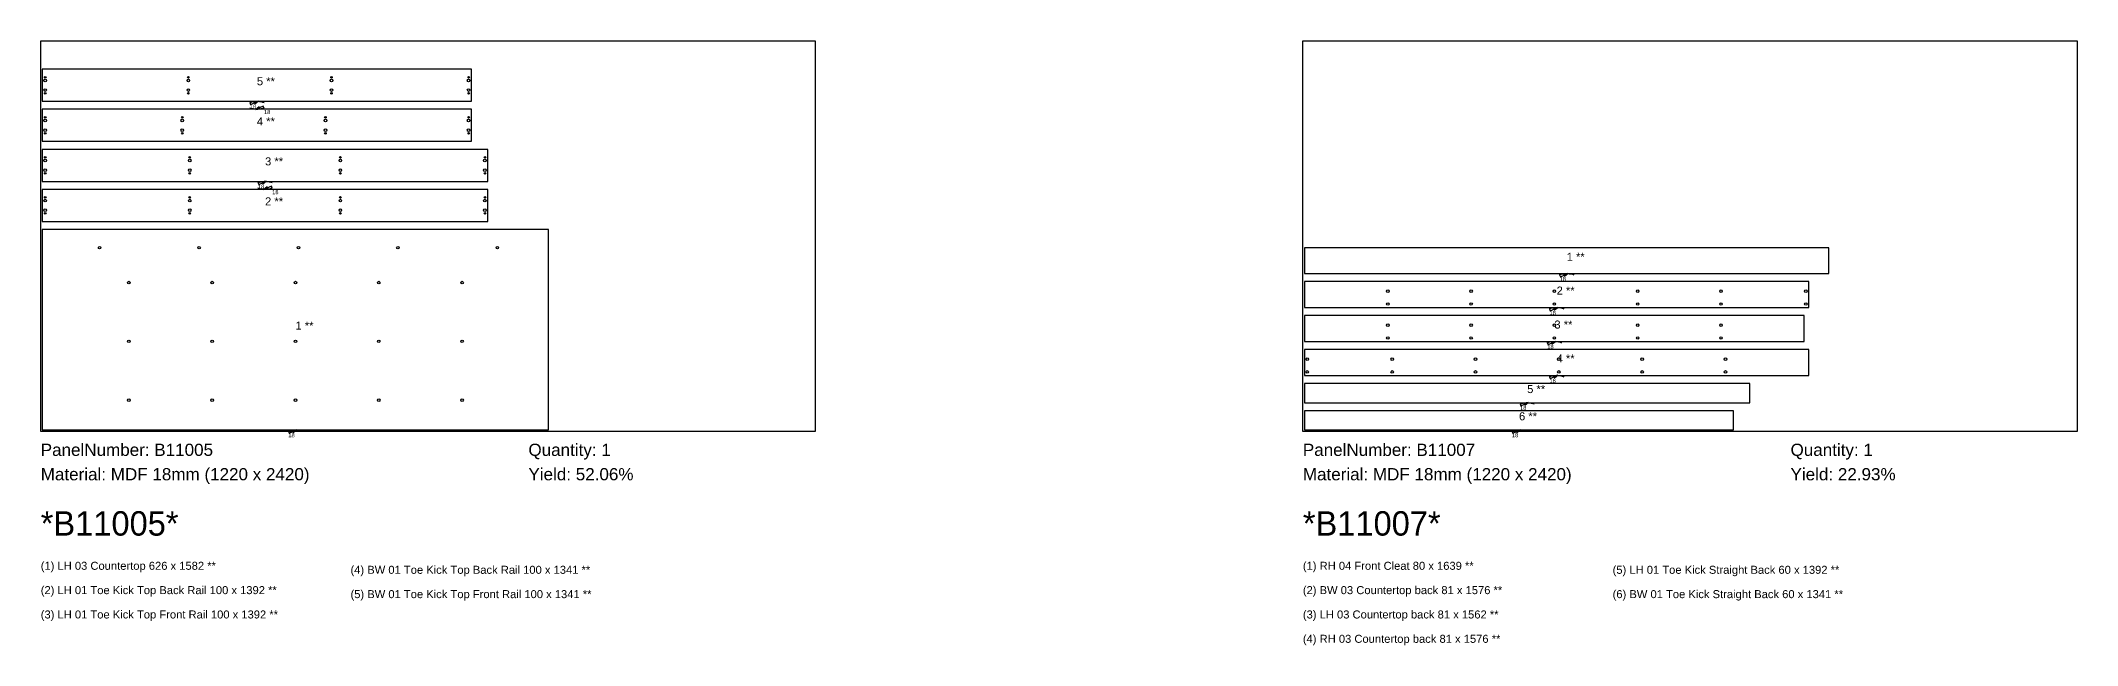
# Model space of a CAD drawing. Header units: inches. Extents: x -5 to 121280, y -1351 to 1225.
# Drawn here: x 7888 to 14252, y -667 to 1220 of the extents above; entities that cross this region are included whole.
import ezdxf

# ---------------------------------------------------------------- set-up
doc = ezdxf.new("R2010")
doc.units = ezdxf.units.IN
doc.header["$MEASUREMENT"] = 0
for name, color, linetype in [('BORDER_Z18P0RT1015', 7, 'Continuous'), ('NESTBORDER_Z18P0', 7, 'Continuous'), ('NESTTEXT', 1, 'Continuous'), ('PLINEDIRECTION', 6, 'Continuous'), ('VBORE_Z12P0', 3, 'Continuous'), ('VBORE_Z18P0', 3, 'Continuous')]:
    doc.layers.add(name, color=color, linetype=linetype)
doc.styles.add('BARCODE', font='3of9.TTF', dxfattribs={"height": 3})
doc.styles.get("Standard").update_dxf_attribs({"font": 'arial.ttf'})

msp = doc.modelspace()

# ---------------------------------------------------------------- linework, layer by layer
at = {"layer": 'BORDER_Z18P0RT1015', "color": 2}
for points in [[(8541.3, 1027, -0.103855), (8560.3, 1031), (9234, 1031), (9234, 1131), (7893, 1131), (7893, 1031), (8566.7, 1031, -0.103855), (8585.7, 1027)], [(8585.7, 1010, -0.103855), (8566.7, 1006), (7893, 1006), (7893, 906), (9234, 906), (9234, 1006), (8560.3, 1006, -0.103855), (8541.3, 1010)], [(8566.8, 777, -0.103855), (8585.8, 781), (9285, 781), (9285, 881), (7893, 881), (7893, 781), (8592.2, 781, -0.103855), (8611.2, 777)], [(8611.2, 760, -0.103855), (8592.2, 756), (7893, 756), (7893, 656), (9285, 656), (9285, 756), (8585.8, 756, -0.103855), (8566.8, 760)], [(8661.8, 1, -0.103855), (8680.8, 5), (9475, 5), (9475, 631), (7893, 631), (7893, 5), (8687.2, 5, -0.103855), (8706.2, 1)], [(12634.3, 489, -0.103855), (12653.3, 493), (13476, 493), (13476, 573), (11837, 573), (11837, 493), (12659.7, 493, -0.103855), (12678.7, 489)], [(12602.8, 383, -0.103855), (12621.8, 387), (13413, 387), (13413, 468), (11837, 468), (11837, 387), (12628.2, 387, -0.103855), (12647.2, 383)], [(12595.8, 277, -0.103855), (12614.8, 281), (13399, 281), (13399, 362), (11837, 362), (11837, 281), (12621.2, 281, -0.103855), (12640.2, 277)], [(12602.8, 171, -0.103855), (12621.8, 175), (13413, 175), (13413, 256), (11837, 256), (11837, 175), (12628.2, 175, -0.103855), (12647.2, 171)], [(12510.8, 86, -0.103855), (12529.8, 90), (13229, 90), (13229, 150), (11837, 150), (11837, 90), (12536.2, 90, -0.103855), (12555.2, 86)], [(12485.3, 1, -0.103855), (12504.3, 5), (13178, 5), (13178, 65), (11837, 65), (11837, 5), (12510.7, 5, -0.103855), (12529.7, 1)]]:
    msp.add_lwpolyline(points, format="xyb", dxfattribs=at)
at = {"layer": 'NESTBORDER_Z18P0', "color": 2}
for points in [[(7888, 0), (7888, 1220), (10308, 1220), (10308, 0)], [(11832, 0), (11832, 1220), (14252, 1220), (14252, 0)]]:
    msp.add_lwpolyline(points, close=True, dxfattribs=at)
at = {"layer": 'PLINEDIRECTION', "color": 6}
for points in [[(8541.3, 1027), (8543.8, 1021.2), (8567.1, 1031.4), (8554.2, 1029.2), (8556.7, 1023.4), (8567.1, 1031.4), (8554.8, 1027.7), (8556.1, 1024.8), (8567.1, 1031.4)], [(8585.7, 1010), (8583.2, 1015.8), (8559.9, 1005.6), (8572.8, 1007.8), (8570.3, 1013.6), (8559.9, 1005.6), (8572.2, 1009.3), (8570.9, 1012.2), (8559.9, 1005.6)], [(8566.8, 777), (8569.3, 771.2), (8592.6, 781.4), (8579.7, 779.2), (8582.2, 773.4), (8592.6, 781.4), (8580.3, 777.7), (8581.6, 774.8), (8592.6, 781.4)], [(8611.2, 760), (8608.7, 765.8), (8585.4, 755.6), (8598.3, 757.8), (8595.8, 763.6), (8585.4, 755.6), (8597.7, 759.3), (8596.4, 762.2), (8585.4, 755.6)], [(12634.3, 489), (12636.8, 483.2), (12660.1, 493.4), (12647.2, 491.2), (12649.7, 485.4), (12660.1, 493.4), (12647.8, 489.7), (12649.1, 486.8), (12660.1, 493.4)], [(12602.8, 383), (12605.3, 377.2), (12628.6, 387.4), (12615.7, 385.2), (12618.2, 379.4), (12628.6, 387.4), (12616.3, 383.7), (12617.6, 380.8), (12628.6, 387.4)], [(12595.8, 277), (12598.3, 271.2), (12621.6, 281.4), (12608.7, 279.2), (12611.2, 273.4), (12621.6, 281.4), (12609.3, 277.7), (12610.6, 274.8), (12621.6, 281.4)], [(12602.8, 171), (12605.3, 165.2), (12628.6, 175.4), (12615.7, 173.2), (12618.2, 167.4), (12628.6, 175.4), (12616.3, 171.7), (12617.6, 168.8), (12628.6, 175.4)], [(12510.8, 86), (12513.3, 80.2), (12536.6, 90.4), (12523.7, 88.2), (12526.2, 82.4), (12536.6, 90.4), (12524.3, 86.7), (12525.6, 83.8), (12536.6, 90.4)], [(8661.8, 1), (8664.3, -4.8), (8687.6, 5.4), (8674.7, 3.2), (8677.2, -2.6), (8687.6, 5.4), (8675.3, 1.7), (8676.6, -1.2), (8687.6, 5.4)], [(12485.3, 1), (12487.8, -4.8), (12511.1, 5.4), (12498.2, 3.2), (12500.7, -2.6), (12511.1, 5.4), (12498.8, 1.7), (12500.1, -1.2), (12511.1, 5.4)]]:
    msp.add_lwpolyline(points, dxfattribs=at)
at = {"layer": 'VBORE_Z12P0', "color": 3}
for centre in [(7902, 1096), (8349.3, 1096), (8796.7, 1096), (9225, 1096), (7902, 1066), (8349.3, 1066), (8796.7, 1066), (9225, 1066), (7902, 971), (8330.3, 971), (8777.7, 971), (9225, 971), (7902, 941), (8330.3, 941), (8777.7, 941), (9225, 941), (7902, 846), (8353.7, 846), (8824.3, 846), (9276, 846), (7902, 816), (8353.7, 816), (8824.3, 816), (9276, 816), (7902, 721), (8353.7, 721), (8824.3, 721), (9276, 721), (7902, 691), (8353.7, 691), (8824.3, 691), (9276, 691), (8072, 574), (8382.8, 574), (8693.5, 574), (9004.2, 574), (9315, 574), (8163.4, 465), (8163.4, 465), (8423.7, 465), (8684, 465), (8944.3, 465), (9204.7, 465), (12097.4, 438), (12097.4, 438), (12097.4, 398), (12097.4, 398), (12357.7, 438), (12357.7, 398), (12618, 438), (12618, 398), (12878.3, 438), (12878.3, 398), (13138.7, 438), (13138.7, 398), (13404, 438), (13404, 398), (12097.4, 332), (12097.4, 332), (12357.7, 332), (12618, 332), (12878.3, 332), (13138.7, 332), (8163.4, 281.5), (8163.4, 281.5), (8423.7, 281.5), (8684, 281.5), (8944.3, 281.5), (9204.7, 281.5), (12097.4, 292), (12097.4, 292), (12357.7, 292), (12618, 292), (12878.3, 292), (13138.7, 292), (11846, 226), (12111.4, 226), (12111.4, 226), (12371.7, 226), (12632, 226), (12892.3, 226), (13152.7, 226), (11846, 186), (12111.4, 186), (12111.4, 186), (12371.7, 186), (12632, 186), (12892.3, 186), (13152.7, 186), (8163.4, 98), (8163.4, 98), (8423.7, 98), (8684, 98), (8944.3, 98), (9204.7, 98)]:
    msp.add_circle(centre, 4, dxfattribs=at)
at = {"layer": 'VBORE_Z18P0', "color": 3}
for centre in [(7902, 1106), (8349.3, 1106), (8796.7, 1106), (9225, 1106), (7902, 1056), (8349.3, 1056), (8796.7, 1056), (9225, 1056), (7902, 981), (8330.3, 981), (8777.7, 981), (9225, 981), (7902, 931), (8330.3, 931), (8777.7, 931), (9225, 931), (7902, 856), (8353.7, 856), (8824.3, 856), (9276, 856), (7902, 806), (8353.7, 806), (8824.3, 806), (9276, 806), (7902, 731), (8353.7, 731), (8824.3, 731), (9276, 731), (7902, 681), (8353.7, 681), (8824.3, 681), (9276, 681)]:
    msp.add_circle(centre, 2.5, dxfattribs=at)

# ---------------------------------------------------------------- texts
at = {"layer": 'NESTTEXT', "color": 1}
for s, height, p in [('5 **', 25, (8563.5, 1081)), ('4 **', 25, (8563.5, 956)), ('3 **', 25, (8589, 831)), ('2 **', 25, (8589, 706)), ('1 **', 25, (12656.5, 533)), ('2 **', 25, (12625, 427.5)), ('1 **', 25, (8684, 318)), ('3 **', 25, (12618, 321.5)), ('4 **', 25, (12625, 215.5)), ('5 **', 25, (12533, 120)), ('6 **', 25, (12507.5, 35)), ('PanelNumber: B11005', 38.1, (7888, -76.2)), ('Quantity: 1', 38.1, (9412, -76.2)), ('PanelNumber: B11007', 38.1, (11832, -76.2)), ('Quantity: 1', 38.1, (13356, -76.2)), ('Material: MDF 18mm (1220 x 2420)', 38.1, (7888, -152.4)), ('Yield: 52.06%', 38.1, (9412, -152.4)), ('Material: MDF 18mm (1220 x 2420)', 38.1, (11832, -152.4)), ('Yield: 22.93%', 38.1, (13356, -152.4)), ('(1) LH 03 Countertop 626 x 1582 **', 25, (7888, -431.8)), ('(4) BW 01 Toe Kick Top Back Rail 100 x 1341 **', 25, (8856, -444.3)), ('(1) RH 04 Front Cleat 80 x 1639 **', 25, (11832, -431.8)), ('(5) LH 01 Toe Kick Straight Back 60 x 1392 **', 25, (12800, -444.3)), ('(2) LH 01 Toe Kick Top Back Rail 100 x 1392 **', 25, (7888, -507.8)), ('(5) BW 01 Toe Kick Top Front Rail 100 x 1341 **', 25, (8856, -520.3)), ('(2) BW 03 Countertop back 81 x 1576 **', 25, (11832, -507.8)), ('(6) BW 01 Toe Kick Straight Back 60 x 1341 **', 25, (12800, -520.3)), ('(3) LH 01 Toe Kick Top Front Rail 100 x 1392 **', 25, (7888, -583.8)), ('(3) LH 03 Countertop back 81 x 1562 **', 25, (11832, -583.8)), ('(4) RH 03 Countertop back 81 x 1576 **', 25, (11832, -659.8))]:
    msp.add_text(s, height=height, dxfattribs=at).set_placement(p)
at = {"layer": 'NESTTEXT', "color": 1, "style": 'BARCODE'}
for s, p in [('*B11005*', (7888, -325.1)), ('*B11007*', (11832, -325.1))]:
    msp.add_text(s, height=76.2, dxfattribs=at).set_placement(p)
at = {"layer": 'PLINEDIRECTION', "color": 6}
for p in [(8541.3, 1008), (8585.7, 991), (8566.8, 758), (8611.2, 741), (12634.3, 470), (12602.8, 364), (12595.8, 258), (12602.8, 152), (12510.8, 67), (8661.8, -18), (12485.3, -18)]:
    msp.add_text('18', height=12.7, dxfattribs=at).set_placement(p)

doc.saveas('drawing.dxf')
